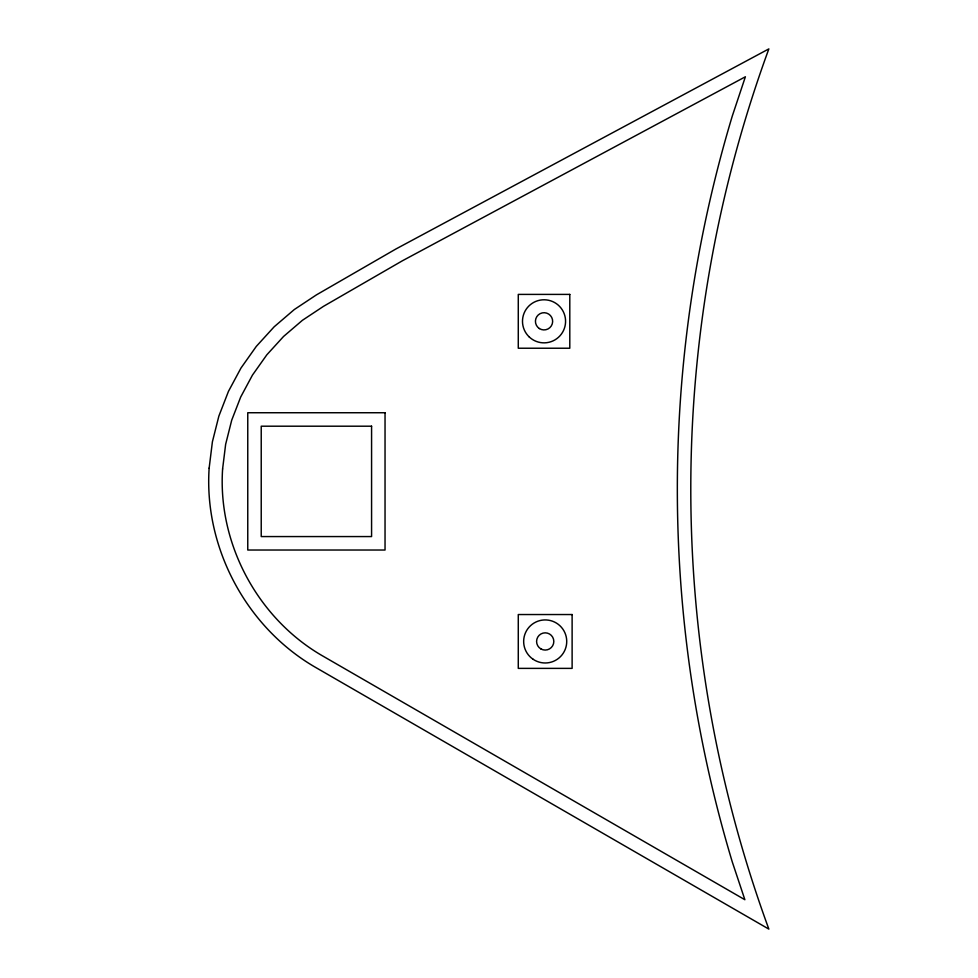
<?xml version="1.0" encoding="UTF-8"?>
<svg xmlns="http://www.w3.org/2000/svg" width="978" height="978" viewBox="0 0 978 978"><rect width="100%" height="100%" fill="white"/><g stroke="black" fill="none" stroke-linecap="round" stroke-linejoin="round"><path stroke-width="1.47" d="M209.145 468.132C203.791 548.022 246.847 628.206 316.407 667.876L768.855 929.1A1279.652 1279.652 0 0 1 768.855 48.9L395.882 249.011L316.407 294.891L294.305 309.537L274.17 326.786L256.309 346.383L240.991 368.021L228.449 391.383L218.864 416.102L212.397 441.811L209.145 468.132M222.605 468.963C217.556 544 258.119 619.257 323.486 656.421L744.869 899.711L732.29 861.96A1293.124 1293.124 0 0 1 732.29 116.04L745.383 76.773L402.423 260.771L323.486 306.346L302.422 320.295L283.559 336.469L266.811 354.831L252.446 375.124L240.698 397.019L231.713 420.185L225.649 444.293L222.605 468.963M371.579 426.2L371.579 536.567L261.224 536.567L261.224 426.2L371.579 426.2M385.039 412.74L385.039 550.027L247.764 550.027L247.764 412.74L385.039 412.74M569.795 294.402L518.279 294.402L518.279 348.229L569.795 348.229L569.795 294.402M572.118 614.539L518.279 614.539L518.279 668.377L572.118 668.377L572.118 614.539M533.034 659.221A21.528 21.528 0 0 0 566.665 643.096A21.528 21.528 0 0 0 535.895 622.032A21.528 21.528 0 0 0 533.034 659.221M529.147 336.872A21.528 21.528 0 0 0 564.954 326.432A21.528 21.528 0 0 0 538.01 300.637A21.528 21.528 0 0 0 529.147 336.872M540.895 648.915A8.619 8.619 0 0 0 553.817 641.458A8.619 8.619 0 0 0 540.895 633.988A8.619 8.619 0 0 0 540.895 648.915M539.379 328.559A8.619 8.619 0 0 0 552.643 321.738A8.619 8.619 0 0 0 540.101 313.657A8.619 8.619 0 0 0 539.379 328.559"/></g></svg>
